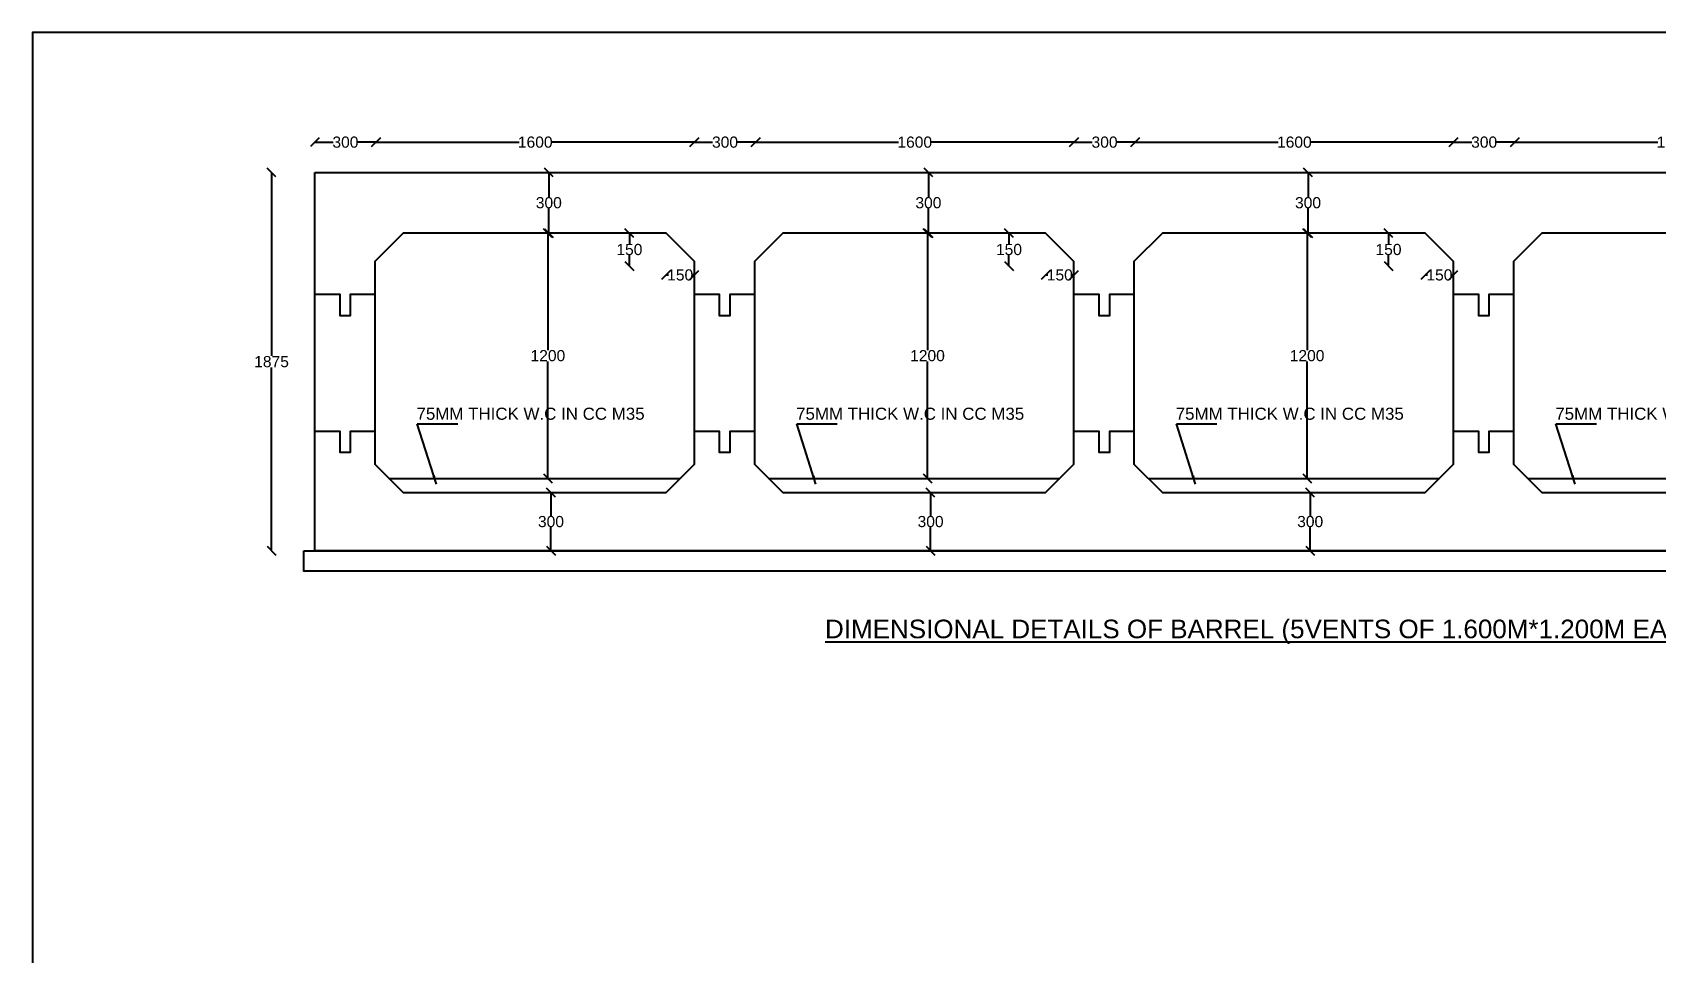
# Model space of a CAD drawing. Header units: millimetres. Extents: x 5124 to 6568637, y 2311 to 91879094.
# Drawn here: x 3687079 to 3704544, y 45946505 to 45956414 of the extents above; entities that cross this region are included whole.
import ezdxf

# ---------------------------------------------------------------- set-up
doc = ezdxf.new("R2010")
doc.units = ezdxf.units.MM
doc.header["$MEASUREMENT"] = 0
doc.layers.add('DRAWING', color=7, linetype='Continuous')
doc.layers.add('TEXT', color=7, linetype='Continuous')
doc.styles.get("Standard").update_dxf_attribs({"font": 'arial.ttf', "height": 120})
doc.dimstyles.get("Standard").update_dxf_attribs({"dimtxt": 200, "dimasz": 110, "dimexe": 0.18, "dimexo": 0.0625, "dimgap": 0.09, "dimtad": 0, "dimtih": 1, "dimtoh": 1, "dimdec": 0, "dimzin": 0, "dimdsep": 46, "dimtxsty": 'Standard', "dimblk": 'OBLIQUE', "dimcen": 0.09, "dimse1": 1, "dimse2": 1, "dimadec": 0, "dimazin": 0, "dimtfac": 1, "dimtdec": 0, "dimtofl": 0, "dimtmove": 0, "dimatfit": 3, "dimfxl": 1, "dimtolj": 1, "dimtzin": 0, "dimarcsym": 0})

# ---------------------------------------------------------------- blocks, each defined once
blk = doc.blocks.new('_Oblique')
at = {"color": 0, "linetype": 'ByBlock', "lineweight": -2}
blk.add_line((-0.5, -0.5), (0.5, 0.5), dxfattribs=at)
blk = doc.blocks.new('*D79')
at = {"layer": 'Defpoints', "color": 0, "linetype": 'Continuous', "transparency": 16777216}
for p in [(3690771, 45955235), (3690113, 45954909), (3690771, 45954909)]:
    blk.add_point(p, dxfattribs=at)
at = {"layer": 'DRAWING', "color": 0, "linetype": 'Continuous', "lineweight": -2, "transparency": 16777216}
for p, q in [((3690113, 45955235), (3690309, 45955235)), ((3690771, 45955235), (3690574, 45955235))]:
    blk.add_line(p, q, dxfattribs=at)
at = {"layer": 'DRAWING', "color": 0, "linetype": 'Continuous', "lineweight": -2, "transparency": 16777216, "xscale": 95, "yscale": 95, "zscale": 95, "rotation": 180}
blk.add_blockref('_Oblique', (3690113, 45955235), dxfattribs=at)
at = {"layer": 'DRAWING', "color": 0, "linetype": 'Continuous', "lineweight": -2, "transparency": 16777216, "xscale": 95, "yscale": 95, "zscale": 95}
blk.add_blockref('_Oblique', (3690771, 45955235), dxfattribs=at)
at = {"layer": 'DRAWING', "color": 0, "linetype": 'Continuous', "transparency": 16777216, "insert": (3690442, 45955235), "char_height": 120, "attachment_point": 5}
blk.add_mtext('\\A1;300', dxfattribs=at)
blk = doc.blocks.new('*D80')
at = {"layer": 'Defpoints', "color": 0, "linetype": 'Continuous', "transparency": 16777216}
for p in [(3690771, 45955235), (3694192, 45955235), (3694192, 45953954)]:
    blk.add_point(p, dxfattribs=at)
at = {"layer": 'DRAWING', "color": 0, "linetype": 'Continuous', "lineweight": -2, "transparency": 16777216}
for p, q in [((3690771, 45955235), (3692308, 45955235)), ((3694192, 45955235), (3692655, 45955235))]:
    blk.add_line(p, q, dxfattribs=at)
at = {"layer": 'DRAWING', "color": 0, "linetype": 'Continuous', "lineweight": -2, "transparency": 16777216, "xscale": 95, "yscale": 95, "zscale": 95, "rotation": 180}
blk.add_blockref('_Oblique', (3690771, 45955235), dxfattribs=at)
at = {"layer": 'DRAWING', "color": 0, "linetype": 'Continuous', "lineweight": -2, "transparency": 16777216, "xscale": 95, "yscale": 95, "zscale": 95}
blk.add_blockref('_Oblique', (3694192, 45955235), dxfattribs=at)
at = {"layer": 'DRAWING', "color": 0, "linetype": 'Continuous', "transparency": 16777216, "insert": (3692482, 45955235), "char_height": 120, "attachment_point": 5}
blk.add_mtext('\\A1;1600', dxfattribs=at)
blk = doc.blocks.new('*D81')
at = {"layer": 'Defpoints', "color": 0, "linetype": 'Continuous', "transparency": 16777216}
for p in [(3692628, 45954909), (3692628, 45954258), (3692628, 45954258)]:
    blk.add_point(p, dxfattribs=at)
at = {"layer": 'DRAWING', "color": 0, "linetype": 'Continuous', "lineweight": -2, "transparency": 16777216}
for p, q in [((3692628, 45954909), (3692628, 45954645)), ((3692628, 45954258), (3692628, 45954522))]:
    blk.add_line(p, q, dxfattribs=at)
at = {"layer": 'DRAWING', "color": 0, "linetype": 'Continuous', "lineweight": -2, "transparency": 16777216, "xscale": 95, "yscale": 95, "zscale": 95}
for p, rotation in [((3692628, 45954909), 90), ((3692628, 45954258), 270)]:
    blk.add_blockref('_Oblique', p, dxfattribs=dict(at, rotation=rotation))
at = {"layer": 'DRAWING', "color": 0, "linetype": 'Continuous', "transparency": 16777216, "insert": (3692628, 45954584), "char_height": 120, "attachment_point": 5}
blk.add_mtext('\\A1;300', dxfattribs=at)
blk = doc.blocks.new('*D82')
at = {"layer": 'Defpoints', "color": 0, "linetype": 'Continuous', "transparency": 16777216}
for p in [(3692628, 45954258), (3692618, 45951622), (3692628, 45951622)]:
    blk.add_point(p, dxfattribs=at)
at = {"layer": 'DRAWING', "color": 0, "linetype": 'Continuous', "lineweight": -2, "transparency": 16777216}
for p, q in [((3692618, 45954258), (3692618, 45953001)), ((3692618, 45951622), (3692618, 45952879))]:
    blk.add_line(p, q, dxfattribs=at)
at = {"layer": 'DRAWING', "color": 0, "linetype": 'Continuous', "lineweight": -2, "transparency": 16777216, "xscale": 95, "yscale": 95, "zscale": 95}
for p, rotation in [((3692618, 45954258), 90), ((3692618, 45951622), 270)]:
    blk.add_blockref('_Oblique', p, dxfattribs=dict(at, rotation=rotation))
at = {"layer": 'DRAWING', "color": 0, "linetype": 'Continuous', "transparency": 16777216, "insert": (3692618, 45952940), "char_height": 120, "attachment_point": 5}
blk.add_mtext('\\A1;1200', dxfattribs=at)
blk = doc.blocks.new('*D83')
at = {"layer": 'Defpoints', "color": 0, "linetype": 'Continuous', "transparency": 16777216}
for p in [(3692651, 45951469), (3692651, 45950844), (3692651, 45950844)]:
    blk.add_point(p, dxfattribs=at)
at = {"layer": 'DRAWING', "color": 0, "linetype": 'Continuous', "lineweight": -2, "transparency": 16777216}
for p, q in [((3692651, 45951469), (3692651, 45951218)), ((3692651, 45950844), (3692651, 45951095))]:
    blk.add_line(p, q, dxfattribs=at)
at = {"layer": 'DRAWING', "color": 0, "linetype": 'Continuous', "lineweight": -2, "transparency": 16777216, "xscale": 95, "yscale": 95, "zscale": 95}
for p, rotation in [((3692651, 45951469), 90), ((3692651, 45950844), 270)]:
    blk.add_blockref('_Oblique', p, dxfattribs=dict(at, rotation=rotation))
at = {"layer": 'DRAWING', "color": 0, "linetype": 'Continuous', "transparency": 16777216, "insert": (3692651, 45951157), "char_height": 120, "attachment_point": 5}
blk.add_mtext('\\A1;300', dxfattribs=at)
blk = doc.blocks.new('*D84')
at = {"layer": 'Defpoints', "color": 0, "linetype": 'Continuous', "transparency": 16777216}
for p in [(3693479, 45954258), (3693479, 45953904), (3693494, 45953904)]:
    blk.add_point(p, dxfattribs=at)
at = {"layer": 'DRAWING', "color": 0, "linetype": 'Continuous', "lineweight": -2, "transparency": 16777216}
for p, q in [((3693494, 45954258), (3693494, 45954142)), ((3693494, 45953904), (3693494, 45954020))]:
    blk.add_line(p, q, dxfattribs=at)
at = {"layer": 'DRAWING', "color": 0, "linetype": 'Continuous', "lineweight": -2, "transparency": 16777216, "xscale": 95, "yscale": 95, "zscale": 95}
for p, rotation in [((3693494, 45954258), 90), ((3693494, 45953904), 270)]:
    blk.add_blockref('_Oblique', p, dxfattribs=dict(at, rotation=rotation))
at = {"layer": 'DRAWING', "color": 0, "linetype": 'Continuous', "transparency": 16777216, "insert": (3693494, 45954081), "char_height": 120, "attachment_point": 5}
blk.add_mtext('\\A1;150', dxfattribs=at)
blk = doc.blocks.new('*D85')
at = {"layer": 'Defpoints', "color": 0, "linetype": 'Continuous', "transparency": 16777216}
for p in [(3693888, 45953825), (3694192, 45953825), (3693888, 45953808)]:
    blk.add_point(p, dxfattribs=at)
at = {"layer": 'DRAWING', "color": 0, "linetype": 'Continuous', "lineweight": -2, "transparency": 16777216}
for p, q in [((3693888, 45953808), (3693913, 45953808)), ((3694192, 45953808), (3694167, 45953808))]:
    blk.add_line(p, q, dxfattribs=at)
at = {"layer": 'DRAWING', "color": 0, "linetype": 'Continuous', "lineweight": -2, "transparency": 16777216, "xscale": 95, "yscale": 95, "zscale": 95, "rotation": 180}
blk.add_blockref('_Oblique', (3693888, 45953808), dxfattribs=at)
at = {"layer": 'DRAWING', "color": 0, "linetype": 'Continuous', "lineweight": -2, "transparency": 16777216, "xscale": 95, "yscale": 95, "zscale": 95}
blk.add_blockref('_Oblique', (3694192, 45953808), dxfattribs=at)
at = {"layer": 'DRAWING', "color": 0, "linetype": 'Continuous', "transparency": 16777216, "insert": (3694040, 45953808), "char_height": 120, "attachment_point": 5}
blk.add_mtext('\\A1;150', dxfattribs=at)
blk = doc.blocks.new('*D86')
at = {"layer": 'Defpoints', "color": 0, "linetype": 'Continuous', "transparency": 16777216}
for p in [(3694851, 45955235), (3694192, 45954909), (3694851, 45954909)]:
    blk.add_point(p, dxfattribs=at)
at = {"layer": 'DRAWING', "color": 0, "linetype": 'Continuous', "lineweight": -2, "transparency": 16777216}
for p, q in [((3694192, 45955235), (3694389, 45955235)), ((3694851, 45955235), (3694654, 45955235))]:
    blk.add_line(p, q, dxfattribs=at)
at = {"layer": 'DRAWING', "color": 0, "linetype": 'Continuous', "lineweight": -2, "transparency": 16777216, "xscale": 95, "yscale": 95, "zscale": 95, "rotation": 180}
blk.add_blockref('_Oblique', (3694192, 45955235), dxfattribs=at)
at = {"layer": 'DRAWING', "color": 0, "linetype": 'Continuous', "lineweight": -2, "transparency": 16777216, "xscale": 95, "yscale": 95, "zscale": 95}
blk.add_blockref('_Oblique', (3694851, 45955235), dxfattribs=at)
at = {"layer": 'DRAWING', "color": 0, "linetype": 'Continuous', "transparency": 16777216, "insert": (3694522, 45955235), "char_height": 120, "attachment_point": 5}
blk.add_mtext('\\A1;300', dxfattribs=at)
blk = doc.blocks.new('*D87')
at = {"layer": 'Defpoints', "color": 0, "linetype": 'Continuous', "transparency": 16777216}
for p in [(3694851, 45955235), (3698272, 45955235), (3698272, 45953954)]:
    blk.add_point(p, dxfattribs=at)
at = {"layer": 'DRAWING', "color": 0, "linetype": 'Continuous', "lineweight": -2, "transparency": 16777216}
for p, q in [((3694851, 45955235), (3696388, 45955235)), ((3698272, 45955235), (3696735, 45955235))]:
    blk.add_line(p, q, dxfattribs=at)
at = {"layer": 'DRAWING', "color": 0, "linetype": 'Continuous', "lineweight": -2, "transparency": 16777216, "xscale": 95, "yscale": 95, "zscale": 95, "rotation": 180}
blk.add_blockref('_Oblique', (3694851, 45955235), dxfattribs=at)
at = {"layer": 'DRAWING', "color": 0, "linetype": 'Continuous', "lineweight": -2, "transparency": 16777216, "xscale": 95, "yscale": 95, "zscale": 95}
blk.add_blockref('_Oblique', (3698272, 45955235), dxfattribs=at)
at = {"layer": 'DRAWING', "color": 0, "linetype": 'Continuous', "transparency": 16777216, "insert": (3696561, 45955235), "char_height": 120, "attachment_point": 5}
blk.add_mtext('\\A1;1600', dxfattribs=at)
blk = doc.blocks.new('*D88')
at = {"layer": 'Defpoints', "color": 0, "linetype": 'Continuous', "transparency": 16777216}
for p in [(3696708, 45954909), (3696708, 45954258), (3696708, 45954258)]:
    blk.add_point(p, dxfattribs=at)
at = {"layer": 'DRAWING', "color": 0, "linetype": 'Continuous', "lineweight": -2, "transparency": 16777216}
for p, q in [((3696708, 45954909), (3696708, 45954645)), ((3696708, 45954258), (3696708, 45954522))]:
    blk.add_line(p, q, dxfattribs=at)
at = {"layer": 'DRAWING', "color": 0, "linetype": 'Continuous', "lineweight": -2, "transparency": 16777216, "xscale": 95, "yscale": 95, "zscale": 95}
for p, rotation in [((3696708, 45954909), 90), ((3696708, 45954258), 270)]:
    blk.add_blockref('_Oblique', p, dxfattribs=dict(at, rotation=rotation))
at = {"layer": 'DRAWING', "color": 0, "linetype": 'Continuous', "transparency": 16777216, "insert": (3696708, 45954584), "char_height": 120, "attachment_point": 5}
blk.add_mtext('\\A1;300', dxfattribs=at)
blk = doc.blocks.new('*D89')
at = {"layer": 'Defpoints', "color": 0, "linetype": 'Continuous', "transparency": 16777216}
for p in [(3696708, 45954258), (3696698, 45951622), (3696708, 45951622)]:
    blk.add_point(p, dxfattribs=at)
at = {"layer": 'DRAWING', "color": 0, "linetype": 'Continuous', "lineweight": -2, "transparency": 16777216}
for p, q in [((3696698, 45954258), (3696698, 45953001)), ((3696698, 45951622), (3696698, 45952879))]:
    blk.add_line(p, q, dxfattribs=at)
at = {"layer": 'DRAWING', "color": 0, "linetype": 'Continuous', "lineweight": -2, "transparency": 16777216, "xscale": 95, "yscale": 95, "zscale": 95}
for p, rotation in [((3696698, 45954258), 90), ((3696698, 45951622), 270)]:
    blk.add_blockref('_Oblique', p, dxfattribs=dict(at, rotation=rotation))
at = {"layer": 'DRAWING', "color": 0, "linetype": 'Continuous', "transparency": 16777216, "insert": (3696698, 45952940), "char_height": 120, "attachment_point": 5}
blk.add_mtext('\\A1;1200', dxfattribs=at)
blk = doc.blocks.new('*D90')
at = {"layer": 'Defpoints', "color": 0, "linetype": 'Continuous', "transparency": 16777216}
for p in [(3696731, 45951469), (3696731, 45950844), (3696731, 45950844)]:
    blk.add_point(p, dxfattribs=at)
at = {"layer": 'DRAWING', "color": 0, "linetype": 'Continuous', "lineweight": -2, "transparency": 16777216}
for p, q in [((3696731, 45951469), (3696731, 45951218)), ((3696731, 45950844), (3696731, 45951095))]:
    blk.add_line(p, q, dxfattribs=at)
at = {"layer": 'DRAWING', "color": 0, "linetype": 'Continuous', "lineweight": -2, "transparency": 16777216, "xscale": 95, "yscale": 95, "zscale": 95}
for p, rotation in [((3696731, 45951469), 90), ((3696731, 45950844), 270)]:
    blk.add_blockref('_Oblique', p, dxfattribs=dict(at, rotation=rotation))
at = {"layer": 'DRAWING', "color": 0, "linetype": 'Continuous', "transparency": 16777216, "insert": (3696731, 45951157), "char_height": 120, "attachment_point": 5}
blk.add_mtext('\\A1;300', dxfattribs=at)
blk = doc.blocks.new('*D91')
at = {"layer": 'Defpoints', "color": 0, "linetype": 'Continuous', "transparency": 16777216}
for p in [(3697559, 45954258), (3697559, 45953904), (3697574, 45953904)]:
    blk.add_point(p, dxfattribs=at)
at = {"layer": 'DRAWING', "color": 0, "linetype": 'Continuous', "lineweight": -2, "transparency": 16777216}
for p, q in [((3697574, 45954258), (3697574, 45954142)), ((3697574, 45953904), (3697574, 45954020))]:
    blk.add_line(p, q, dxfattribs=at)
at = {"layer": 'DRAWING', "color": 0, "linetype": 'Continuous', "lineweight": -2, "transparency": 16777216, "xscale": 95, "yscale": 95, "zscale": 95}
for p, rotation in [((3697574, 45954258), 90), ((3697574, 45953904), 270)]:
    blk.add_blockref('_Oblique', p, dxfattribs=dict(at, rotation=rotation))
at = {"layer": 'DRAWING', "color": 0, "linetype": 'Continuous', "transparency": 16777216, "insert": (3697574, 45954081), "char_height": 120, "attachment_point": 5}
blk.add_mtext('\\A1;150', dxfattribs=at)
blk = doc.blocks.new('*D92')
at = {"layer": 'Defpoints', "color": 0, "linetype": 'Continuous', "transparency": 16777216}
for p in [(3697968, 45953825), (3698272, 45953825), (3697968, 45953808)]:
    blk.add_point(p, dxfattribs=at)
at = {"layer": 'DRAWING', "color": 0, "linetype": 'Continuous', "lineweight": -2, "transparency": 16777216}
for p, q in [((3697968, 45953808), (3697993, 45953808)), ((3698272, 45953808), (3698247, 45953808))]:
    blk.add_line(p, q, dxfattribs=at)
at = {"layer": 'DRAWING', "color": 0, "linetype": 'Continuous', "lineweight": -2, "transparency": 16777216, "xscale": 95, "yscale": 95, "zscale": 95, "rotation": 180}
blk.add_blockref('_Oblique', (3697968, 45953808), dxfattribs=at)
at = {"layer": 'DRAWING', "color": 0, "linetype": 'Continuous', "lineweight": -2, "transparency": 16777216, "xscale": 95, "yscale": 95, "zscale": 95}
blk.add_blockref('_Oblique', (3698272, 45953808), dxfattribs=at)
at = {"layer": 'DRAWING', "color": 0, "linetype": 'Continuous', "transparency": 16777216, "insert": (3698120, 45953808), "char_height": 120, "attachment_point": 5}
blk.add_mtext('\\A1;150', dxfattribs=at)
blk = doc.blocks.new('*D93')
at = {"layer": 'Defpoints', "color": 0, "linetype": 'Continuous', "transparency": 16777216}
for p in [(3698930, 45955235), (3698272, 45954909), (3698930, 45954909)]:
    blk.add_point(p, dxfattribs=at)
at = {"layer": 'DRAWING', "color": 0, "linetype": 'Continuous', "lineweight": -2, "transparency": 16777216}
for p, q in [((3698272, 45955235), (3698469, 45955235)), ((3698930, 45955235), (3698734, 45955235))]:
    blk.add_line(p, q, dxfattribs=at)
at = {"layer": 'DRAWING', "color": 0, "linetype": 'Continuous', "lineweight": -2, "transparency": 16777216, "xscale": 95, "yscale": 95, "zscale": 95, "rotation": 180}
blk.add_blockref('_Oblique', (3698272, 45955235), dxfattribs=at)
at = {"layer": 'DRAWING', "color": 0, "linetype": 'Continuous', "lineweight": -2, "transparency": 16777216, "xscale": 95, "yscale": 95, "zscale": 95}
blk.add_blockref('_Oblique', (3698930, 45955235), dxfattribs=at)
at = {"layer": 'DRAWING', "color": 0, "linetype": 'Continuous', "transparency": 16777216, "insert": (3698601, 45955235), "char_height": 120, "attachment_point": 5}
blk.add_mtext('\\A1;300', dxfattribs=at)
blk = doc.blocks.new('*D94')
at = {"layer": 'Defpoints', "color": 0, "linetype": 'Continuous', "transparency": 16777216}
for p in [(3698930, 45955235), (3702352, 45955235), (3702352, 45953954)]:
    blk.add_point(p, dxfattribs=at)
at = {"layer": 'DRAWING', "color": 0, "linetype": 'Continuous', "lineweight": -2, "transparency": 16777216}
for p, q in [((3698930, 45955235), (3700468, 45955235)), ((3702352, 45955235), (3700815, 45955235))]:
    blk.add_line(p, q, dxfattribs=at)
at = {"layer": 'DRAWING', "color": 0, "linetype": 'Continuous', "lineweight": -2, "transparency": 16777216, "xscale": 95, "yscale": 95, "zscale": 95, "rotation": 180}
blk.add_blockref('_Oblique', (3698930, 45955235), dxfattribs=at)
at = {"layer": 'DRAWING', "color": 0, "linetype": 'Continuous', "lineweight": -2, "transparency": 16777216, "xscale": 95, "yscale": 95, "zscale": 95}
blk.add_blockref('_Oblique', (3702352, 45955235), dxfattribs=at)
at = {"layer": 'DRAWING', "color": 0, "linetype": 'Continuous', "transparency": 16777216, "insert": (3700641, 45955235), "char_height": 120, "attachment_point": 5}
blk.add_mtext('\\A1;1600', dxfattribs=at)
blk = doc.blocks.new('*D95')
at = {"layer": 'Defpoints', "color": 0, "linetype": 'Continuous', "transparency": 16777216}
for p in [(3700788, 45954909), (3700788, 45954258), (3700788, 45954258)]:
    blk.add_point(p, dxfattribs=at)
at = {"layer": 'DRAWING', "color": 0, "linetype": 'Continuous', "lineweight": -2, "transparency": 16777216}
for p, q in [((3700788, 45954909), (3700788, 45954645)), ((3700788, 45954258), (3700788, 45954522))]:
    blk.add_line(p, q, dxfattribs=at)
at = {"layer": 'DRAWING', "color": 0, "linetype": 'Continuous', "lineweight": -2, "transparency": 16777216, "xscale": 95, "yscale": 95, "zscale": 95}
for p, rotation in [((3700788, 45954909), 90), ((3700788, 45954258), 270)]:
    blk.add_blockref('_Oblique', p, dxfattribs=dict(at, rotation=rotation))
at = {"layer": 'DRAWING', "color": 0, "linetype": 'Continuous', "transparency": 16777216, "insert": (3700788, 45954584), "char_height": 120, "attachment_point": 5}
blk.add_mtext('\\A1;300', dxfattribs=at)
blk = doc.blocks.new('*D96')
at = {"layer": 'Defpoints', "color": 0, "linetype": 'Continuous', "transparency": 16777216}
for p in [(3700788, 45954258), (3700778, 45951622), (3700788, 45951622)]:
    blk.add_point(p, dxfattribs=at)
at = {"layer": 'DRAWING', "color": 0, "linetype": 'Continuous', "lineweight": -2, "transparency": 16777216}
for p, q in [((3700778, 45954258), (3700778, 45953001)), ((3700778, 45951622), (3700778, 45952879))]:
    blk.add_line(p, q, dxfattribs=at)
at = {"layer": 'DRAWING', "color": 0, "linetype": 'Continuous', "lineweight": -2, "transparency": 16777216, "xscale": 95, "yscale": 95, "zscale": 95}
for p, rotation in [((3700778, 45954258), 90), ((3700778, 45951622), 270)]:
    blk.add_blockref('_Oblique', p, dxfattribs=dict(at, rotation=rotation))
at = {"layer": 'DRAWING', "color": 0, "linetype": 'Continuous', "transparency": 16777216, "insert": (3700778, 45952940), "char_height": 120, "attachment_point": 5}
blk.add_mtext('\\A1;1200', dxfattribs=at)
blk = doc.blocks.new('*D97')
at = {"layer": 'Defpoints', "color": 0, "linetype": 'Continuous', "transparency": 16777216}
for p in [(3700811, 45951469), (3700811, 45950844), (3700811, 45950844)]:
    blk.add_point(p, dxfattribs=at)
at = {"layer": 'DRAWING', "color": 0, "linetype": 'Continuous', "lineweight": -2, "transparency": 16777216}
for p, q in [((3700811, 45951469), (3700811, 45951218)), ((3700811, 45950844), (3700811, 45951095))]:
    blk.add_line(p, q, dxfattribs=at)
at = {"layer": 'DRAWING', "color": 0, "linetype": 'Continuous', "lineweight": -2, "transparency": 16777216, "xscale": 95, "yscale": 95, "zscale": 95}
for p, rotation in [((3700811, 45951469), 90), ((3700811, 45950844), 270)]:
    blk.add_blockref('_Oblique', p, dxfattribs=dict(at, rotation=rotation))
at = {"layer": 'DRAWING', "color": 0, "linetype": 'Continuous', "transparency": 16777216, "insert": (3700811, 45951157), "char_height": 120, "attachment_point": 5}
blk.add_mtext('\\A1;300', dxfattribs=at)
blk = doc.blocks.new('*D98')
at = {"layer": 'Defpoints', "color": 0, "linetype": 'Continuous', "transparency": 16777216}
for p in [(3701639, 45954258), (3701639, 45953904), (3701653, 45953904)]:
    blk.add_point(p, dxfattribs=at)
at = {"layer": 'DRAWING', "color": 0, "linetype": 'Continuous', "lineweight": -2, "transparency": 16777216}
for p, q in [((3701653, 45954258), (3701653, 45954142)), ((3701653, 45953904), (3701653, 45954020))]:
    blk.add_line(p, q, dxfattribs=at)
at = {"layer": 'DRAWING', "color": 0, "linetype": 'Continuous', "lineweight": -2, "transparency": 16777216, "xscale": 95, "yscale": 95, "zscale": 95}
for p, rotation in [((3701653, 45954258), 90), ((3701653, 45953904), 270)]:
    blk.add_blockref('_Oblique', p, dxfattribs=dict(at, rotation=rotation))
at = {"layer": 'DRAWING', "color": 0, "linetype": 'Continuous', "transparency": 16777216, "insert": (3701653, 45954081), "char_height": 120, "attachment_point": 5}
blk.add_mtext('\\A1;150', dxfattribs=at)
blk = doc.blocks.new('*D99')
at = {"layer": 'Defpoints', "color": 0, "linetype": 'Continuous', "transparency": 16777216}
for p in [(3702048, 45953825), (3702352, 45953825), (3702048, 45953808)]:
    blk.add_point(p, dxfattribs=at)
at = {"layer": 'DRAWING', "color": 0, "linetype": 'Continuous', "lineweight": -2, "transparency": 16777216}
for p, q in [((3702048, 45953808), (3702073, 45953808)), ((3702352, 45953808), (3702327, 45953808))]:
    blk.add_line(p, q, dxfattribs=at)
at = {"layer": 'DRAWING', "color": 0, "linetype": 'Continuous', "lineweight": -2, "transparency": 16777216, "xscale": 95, "yscale": 95, "zscale": 95, "rotation": 180}
blk.add_blockref('_Oblique', (3702048, 45953808), dxfattribs=at)
at = {"layer": 'DRAWING', "color": 0, "linetype": 'Continuous', "lineweight": -2, "transparency": 16777216, "xscale": 95, "yscale": 95, "zscale": 95}
blk.add_blockref('_Oblique', (3702352, 45953808), dxfattribs=at)
at = {"layer": 'DRAWING', "color": 0, "linetype": 'Continuous', "transparency": 16777216, "insert": (3702200, 45953808), "char_height": 120, "attachment_point": 5}
blk.add_mtext('\\A1;150', dxfattribs=at)
blk = doc.blocks.new('*D100')
at = {"layer": 'Defpoints', "color": 0, "linetype": 'Continuous', "transparency": 16777216}
for p in [(3703010, 45955235), (3702352, 45954909), (3703010, 45954909)]:
    blk.add_point(p, dxfattribs=at)
at = {"layer": 'DRAWING', "color": 0, "linetype": 'Continuous', "lineweight": -2, "transparency": 16777216}
for p, q in [((3702352, 45955235), (3702549, 45955235)), ((3703010, 45955235), (3702814, 45955235))]:
    blk.add_line(p, q, dxfattribs=at)
at = {"layer": 'DRAWING', "color": 0, "linetype": 'Continuous', "lineweight": -2, "transparency": 16777216, "xscale": 95, "yscale": 95, "zscale": 95, "rotation": 180}
blk.add_blockref('_Oblique', (3702352, 45955235), dxfattribs=at)
at = {"layer": 'DRAWING', "color": 0, "linetype": 'Continuous', "lineweight": -2, "transparency": 16777216, "xscale": 95, "yscale": 95, "zscale": 95}
blk.add_blockref('_Oblique', (3703010, 45955235), dxfattribs=at)
at = {"layer": 'DRAWING', "color": 0, "linetype": 'Continuous', "transparency": 16777216, "insert": (3702681, 45955235), "char_height": 120, "attachment_point": 5}
blk.add_mtext('\\A1;300', dxfattribs=at)
blk = doc.blocks.new('*D101')
at = {"layer": 'Defpoints', "color": 0, "linetype": 'Continuous', "transparency": 16777216}
for p in [(3703010, 45955235), (3706432, 45955235), (3706432, 45953954)]:
    blk.add_point(p, dxfattribs=at)
at = {"layer": 'DRAWING', "color": 0, "linetype": 'Continuous', "lineweight": -2, "transparency": 16777216}
for p, q in [((3703010, 45955235), (3704548, 45955235)), ((3706432, 45955235), (3704895, 45955235))]:
    blk.add_line(p, q, dxfattribs=at)
at = {"layer": 'DRAWING', "color": 0, "linetype": 'Continuous', "lineweight": -2, "transparency": 16777216, "xscale": 95, "yscale": 95, "zscale": 95, "rotation": 180}
blk.add_blockref('_Oblique', (3703010, 45955235), dxfattribs=at)
at = {"layer": 'DRAWING', "color": 0, "linetype": 'Continuous', "lineweight": -2, "transparency": 16777216, "xscale": 95, "yscale": 95, "zscale": 95}
blk.add_blockref('_Oblique', (3706432, 45955235), dxfattribs=at)
at = {"layer": 'DRAWING', "color": 0, "linetype": 'Continuous', "transparency": 16777216, "insert": (3704721, 45955235), "char_height": 120, "attachment_point": 5}
blk.add_mtext('\\A1;1600', dxfattribs=at)
blk = doc.blocks.new('*D115')
at = {"layer": 'Defpoints', "color": 0, "linetype": 'Continuous', "transparency": 16777216}
for p in [(3689648, 45954909), (3690113, 45954909), (3689994, 45950844)]:
    blk.add_point(p, dxfattribs=at)
at = {"layer": 'DRAWING', "color": 0, "linetype": 'Continuous', "lineweight": -2, "transparency": 16777216}
for p, q in [((3689648, 45954909), (3689648, 45952938)), ((3689648, 45950844), (3689648, 45952815))]:
    blk.add_line(p, q, dxfattribs=at)
at = {"layer": 'DRAWING', "color": 0, "linetype": 'Continuous', "lineweight": -2, "transparency": 16777216, "xscale": 95, "yscale": 95, "zscale": 95}
for p, rotation in [((3689648, 45954909), 90), ((3689648, 45950844), 270)]:
    blk.add_blockref('_Oblique', p, dxfattribs=dict(at, rotation=rotation))
at = {"layer": 'DRAWING', "color": 0, "linetype": 'Continuous', "transparency": 16777216, "insert": (3689648, 45952876), "char_height": 120, "attachment_point": 5}
blk.add_mtext('\\A1;1875', dxfattribs=at)

msp = doc.modelspace()

# ---------------------------------------------------------------- linework, layer by layer
at = {"layer": 'DRAWING', "linetype": 'Continuous'}
for points in [[(3722970.4, 45956413.9), (3687078.7, 45956413.9), (3687078.7, 45931147.2), (3722970.4, 45931147.2)], [(3690112.5, 45954908.9), (3711172.8, 45954908.9), (3711172.8, 45950843.9), (3690112.5, 45950843.9)], [(3693887.7, 45954258.5), (3691062.5, 45954258.5), (3690757.6, 45953953.7), (3690757.6, 45951774.1), (3691062.5, 45951469.2), (3693887.7, 45951469.2), (3694192.5, 45951774.1), (3694192.5, 45953953.7)], [(3697967.6, 45954258.5), (3695142.4, 45954258.5), (3694837.6, 45953953.7), (3694837.6, 45951774.1), (3695142.4, 45951469.2), (3697967.6, 45951469.2), (3698272.5, 45951774.1), (3698272.5, 45953953.7)], [(3702047.6, 45954258.5), (3699222.4, 45954258.5), (3698917.5, 45953953.7), (3698917.5, 45951774.1), (3699222.4, 45951469.2), (3702047.6, 45951469.2), (3702352.4, 45951774.1), (3702352.4, 45953953.7)], [(3706127.5, 45954258.5), (3703302.3, 45954258.5), (3702997.5, 45953953.7), (3702997.5, 45951774.1), (3703302.3, 45951469.2), (3706127.5, 45951469.2), (3706432.4, 45951774.1), (3706432.4, 45953953.7)], [(3689994.2, 45950843.9), (3711172.9, 45950843.9), (3711172.9, 45950625.1), (3689994.2, 45950625.1)]]:
    msp.add_lwpolyline(points, close=True, dxfattribs=at)
for points in [[(3690112.5, 45953602.5), (3690380.7, 45953602.5), (3690380.7, 45953373.8), (3690496.7, 45953373.8), (3690496.7, 45953602.5), (3690757.6, 45953602.5)], [(3694192.5, 45953602.5), (3694460.6, 45953602.5), (3694460.6, 45953373.8), (3694576.6, 45953373.8), (3694576.6, 45953602.5), (3694837.6, 45953602.5)], [(3698272.5, 45953602.5), (3698540.6, 45953602.5), (3698540.6, 45953373.8), (3698656.6, 45953373.8), (3698656.6, 45953602.5), (3698917.5, 45953602.5)], [(3702352.4, 45953602.5), (3702620.5, 45953602.5), (3702620.5, 45953373.8), (3702736.5, 45953373.8), (3702736.5, 45953602.5), (3702997.5, 45953602.5)], [(3690112.5, 45952131), (3690380.7, 45952131), (3690380.7, 45951902.2), (3690496.7, 45951902.2), (3690496.7, 45952131), (3690757.6, 45952131)], [(3694192.5, 45952131), (3694460.6, 45952131), (3694460.6, 45951902.2), (3694576.6, 45951902.2), (3694576.6, 45952131), (3694837.6, 45952131)], [(3698272.5, 45952131), (3698540.6, 45952131), (3698540.6, 45951902.2), (3698656.6, 45951902.2), (3698656.6, 45952131), (3698917.5, 45952131)], [(3702352.4, 45952131), (3702620.5, 45952131), (3702620.5, 45951902.2), (3702736.5, 45951902.2), (3702736.5, 45952131), (3702997.5, 45952131)], [(3690910, 45951621.6), (3694040.1, 45951621.6)], [(3694990, 45951621.6), (3698120, 45951621.6)], [(3699070, 45951621.6), (3702200, 45951621.6)], [(3703149.9, 45951621.6), (3706280, 45951621.6)]]:
    msp.add_lwpolyline(points, dxfattribs=at)

# ---------------------------------------------------------------- texts
at = {"layer": 'TEXT', "linetype": 'Continuous'}
for p in [(3691206, 45952251.8), (3695285.9, 45952251.8), (3699365.9, 45952251.8), (3703445.8, 45952251.8)]:
    msp.add_text('75MM THICK W.C IN CC M35', height=130, dxfattribs=at).set_placement(p)
at = {"layer": 'TEXT'}
msp.add_text('%%UDIMENSIONAL DETAILS OF BARREL (5VENTS OF 1.600M*1.200M EACH)', height=200, dxfattribs=at).set_placement((3695596.8, 45949903.6))

# ---------------------------------------------------------------- dimensions: what is measured, and where the dimension line sits
at = {"layer": 'DRAWING', "linetype": 'Continuous'}
for base, p1, p2, text, picture, middle in [((3690770.5, 45955235.1), (3690112.5, 45954908.9), (3690770.5, 45954908.9), '300', '*D79', (3690441.5, 45955235.1)), ((3694192.5, 45955234.8), (3690770.5, 45955235.1), (3694192.5, 45953953.7), '1600', '*D80', (3692481.5, 45955234.8)), ((3694850.5, 45955235.1), (3694192.5, 45954908.9), (3694850.5, 45954908.9), '300', '*D86', (3694521.5, 45955235.1)), ((3698272.5, 45955234.8), (3694850.5, 45955235.1), (3698272.5, 45953953.7), '1600', '*D87', (3696561.5, 45955234.8)), ((3698930.5, 45955235.1), (3698272.5, 45954908.9), (3698930.5, 45954908.9), '300', '*D93', (3698601.5, 45955235.1)), ((3702352.4, 45955234.8), (3698930.5, 45955235.1), (3702352.4, 45953953.7), '1600', '*D94', (3700641.4, 45955234.8)), ((3703010.4, 45955235.1), (3702352.4, 45954908.9), (3703010.4, 45954908.9), '300', '*D100', (3702681.4, 45955235.1)), ((3706432.4, 45955234.8), (3703010.4, 45955235.1), (3706432.4, 45953953.7), '1600', '*D101', (3704721.4, 45955234.8)), ((3693887.7, 45953807.5), (3694192.5, 45953824.8), (3693887.7, 45953824.8), '150', '*D85', (3694040.1, 45953807.5)), ((3697967.6, 45953807.5), (3698272.5, 45953824.8), (3697967.6, 45953824.8), '150', '*D92', (3698120, 45953807.5)), ((3702047.6, 45953807.5), (3702352.4, 45953824.8), (3702047.6, 45953824.8), '150', '*D99', (3702200, 45953807.5))]:
    dim = msp.add_linear_dim(base=base, p1=p1, p2=p2, text=text, dimstyle='Standard', override={"dimasz": 95, "dimarcsym": 1}, dxfattribs=at)
    dim.commit()
    dim.dimension.update_dxf_attribs({"geometry": picture, "text_midpoint": middle})
for base, p1, p2, text, picture, middle in [((3689648.2, 45954908.9), (3689994.2, 45950843.9), (3690112.5, 45954908.9), '1875', '*D115', (3689648.2, 45952876.4)), ((3692627.9, 45954258.5), (3692627.9, 45954908.9), (3692627.9, 45954258.5), '300', '*D81', (3692627.9, 45954583.7)), ((3696707.8, 45954258.5), (3696707.8, 45954908.9), (3696707.8, 45954258.5), '300', '*D88', (3696707.8, 45954583.7)), ((3700787.8, 45954258.5), (3700787.8, 45954908.9), (3700787.8, 45954258.5), '300', '*D95', (3700787.8, 45954583.7)), ((3692618.1, 45951621.6), (3692627.9, 45954258.5), (3692627.9, 45951621.6), '1200', '*D82', (3692618.1, 45952940.1)), ((3693493.6, 45953903.5), (3693479.5, 45954258.5), (3693479.5, 45953903.5), '150', '*D84', (3693493.6, 45954081)), ((3696698, 45951621.6), (3696707.8, 45954258.5), (3696707.8, 45951621.6), '1200', '*D89', (3696698, 45952940.1)), ((3697573.5, 45953903.5), (3697559.4, 45954258.5), (3697559.4, 45953903.5), '150', '*D91', (3697573.5, 45954081)), ((3700778, 45951621.6), (3700787.8, 45954258.5), (3700787.8, 45951621.6), '1200', '*D96', (3700778, 45952940.1)), ((3701653.5, 45953903.5), (3701639.4, 45954258.5), (3701639.4, 45953903.5), '150', '*D98', (3701653.5, 45954081)), ((3692651.4, 45950843.9), (3692651.4, 45951469.2), (3692651.4, 45950843.9), '300', '*D83', (3692651.4, 45951156.5)), ((3696731.3, 45950843.9), (3696731.3, 45951469.2), (3696731.3, 45950843.9), '300', '*D90', (3696731.3, 45951156.5)), ((3700811.3, 45950843.9), (3700811.3, 45951469.2), (3700811.3, 45950843.9), '300', '*D97', (3700811.3, 45951156.5))]:
    dim = msp.add_linear_dim(base=base, p1=p1, p2=p2, angle=90, text=text, dimstyle='Standard', override={"dimasz": 95, "dimarcsym": 1}, dxfattribs=at)
    dim.commit()
    dim.dimension.update_dxf_attribs({"geometry": picture, "text_midpoint": middle})

# ---------------------------------------------------------------- leaders
for points in [[(3691419.7, 45951558.9), (3691212.7, 45952207.9), (3691648.5, 45952207.9)], [(3695499.6, 45951558.9), (3695292.6, 45952207.9), (3695728.4, 45952207.9)], [(3699579.6, 45951558.9), (3699372.6, 45952207.9), (3699808.4, 45952207.9)], [(3703659.5, 45951558.9), (3703452.6, 45952207.9), (3703888.3, 45952207.9)]]:
    msp.add_leader(points, dimstyle='Standard', override={"dimasz": 95, "dimgap": 0.09, "dimtad": 0, "dimarcsym": 1}, dxfattribs=at)

doc.saveas('drawing.dxf')
